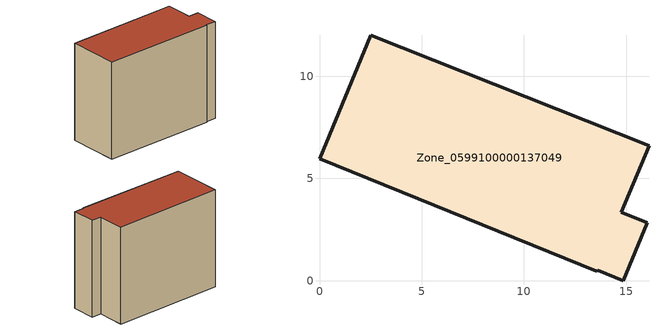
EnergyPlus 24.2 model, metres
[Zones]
Zone_0599100000137049
 floor ground (C_G): 2.52,12 16.12,6.6 14.78,3.35 16.04,2.83 14.87,0 13.6,0.52 13.57,0.45 0,5.97 z0
 wall outside (C_F): 16.12,6.6 2.52,12 0,5.97 13.57,0.45 13.6,0.52 14.87,0 16.04,2.83 14.78,3.35 16.12,6.6 z0:12.46
 roof outside (C_R): 2.52,12 0,5.97 13.57,0.45 13.6,0.52 14.87,0 16.04,2.83 14.78,3.35 16.12,6.6 z12.46
[BUILDING]
Pand.0599100000137049: North Axis=0; Terrain=City; Loads Convergence Tolerance Value=0.04; Temperature Convergence Tolerance Value=0.4; Solar Distribution=FullExterior; Maximum Number of Warmup Days=25; Minimum Number of Warmup Days=1
[Site:Location]
Rotterdam.The.Hague.AP_ZH_NLD Design_Conditions: Latitude=51.96; Longitude=4.45; Time Zone=1; Elevation=-4.5
[SITE:GROUNDTEMPERATURE:BUILDINGSURFACE]
18, 18, 18, 18, 18, 18, 18, 18, 18, 18, 18, 18
[MATERIAL] Thermal Absorptance=0.9; Solar Absorptance=0.7; Visible Absorptance=0.7
Name | Roughness | Thickness | Conductivity | Density | Specific Heat
G.TI.1946 | MediumSmooth | 0.15 | 1 | 540 | 1210
F.TI.1946 | Rough | 0.3 | 0.857143 | 1920 | 840
R.TI.1946 | MediumRough | 0.2 | 0.1 | 1500 | 1000
[CONSTRUCTION]
C_G: G.TI.1946
C_F: F.TI.1946
C_R: R.TI.1946
[ZONE]
Zone_0599100000137049: Type=1; Multiplier=1; Ceiling Height=Autocalculate; Volume=Autocalculate; Floor Area=autocalculate; Part of Total Floor Area=Yes
[ZONEINFILTRATION:DESIGNFLOWRATE]
Infil_Zone_0599100000137049: Zone or ZoneList or Space or SpaceList=Zone_0599100000137049; Schedule=AlwaysOn; Design Flow Rate Calculation Method=Flow/Area; Flow Rate per Floor Area=0.003; Constant Term Coefficient=1; Temperature Term Coefficient=0; Velocity Term Coefficient=0; Velocity Squared Term Coefficient=0
[HVACTEMPLATE:ZONE:IDEALLOADSAIRSYSTEM]
Zone_0599100000137049: Maximum Heating Supply Air Temperature=50; Minimum Cooling Supply Air Temperature=13; Maximum Heating Supply Air Humidity Ratio=0.0156; Minimum Cooling Supply Air Humidity Ratio=0.0077; Heating Limit=NoLimit; Cooling Limit=NoLimit; Dehumidification Control Type=ConstantSensibleHeatRatio; Cooling Sensible Heat Ratio=0.7; Dehumidification Setpoint=60; Humidification Control Type=None; Humidification Setpoint=30; Outdoor Air Method=None; Outdoor Air Flow Rate per Person=0.00944; Outdoor Air Flow Rate per Zone Floor Area=0; Outdoor Air Flow Rate per Zone=0; Demand Controlled Ventilation Type=None; Outdoor Air Economizer Type=NoEconomizer; Heat Recovery Type=None; Sensible Heat Recovery Effectiveness=0.7; Latent Heat Recovery Effectiveness=0.65
[ZONECONTROL:THERMOSTAT]
ThermostatControl_Zone_0599100000137049: Zone or ZoneList=Zone_0599100000137049; Control Type Schedule=DualSetpointControlType; Control 1=Thermostat_Zone_0599100000137049; Temperature Difference Between Cutout And Setpoint=0
[THERMOSTATSETPOINT:DUALSETPOINT]
Thermostat_Zone_0599100000137049: Heating Setpoint Temperature Schedule=HeatingSetpoint_Zone_0599100000137049; Cooling Setpoint Temperature Schedule=CoolingSetpoint_Zone_0599100000137049
[SCHEDULE:COMPACT]
HeatingSetpoint_Zone_0599100000137049: Through: 12/31, For: AllDays, Until: 24:00, 21
CoolingSetpoint_Zone_0599100000137049: Through: 12/31, For: AllDays, Until: 24:00, 24
DualSetpointControlType: Through: 12/31, For: AllDays, Until: 24:00, 4
AlwaysOn: Through: 12/31, For: AllDays, Until: 24:00, 1
